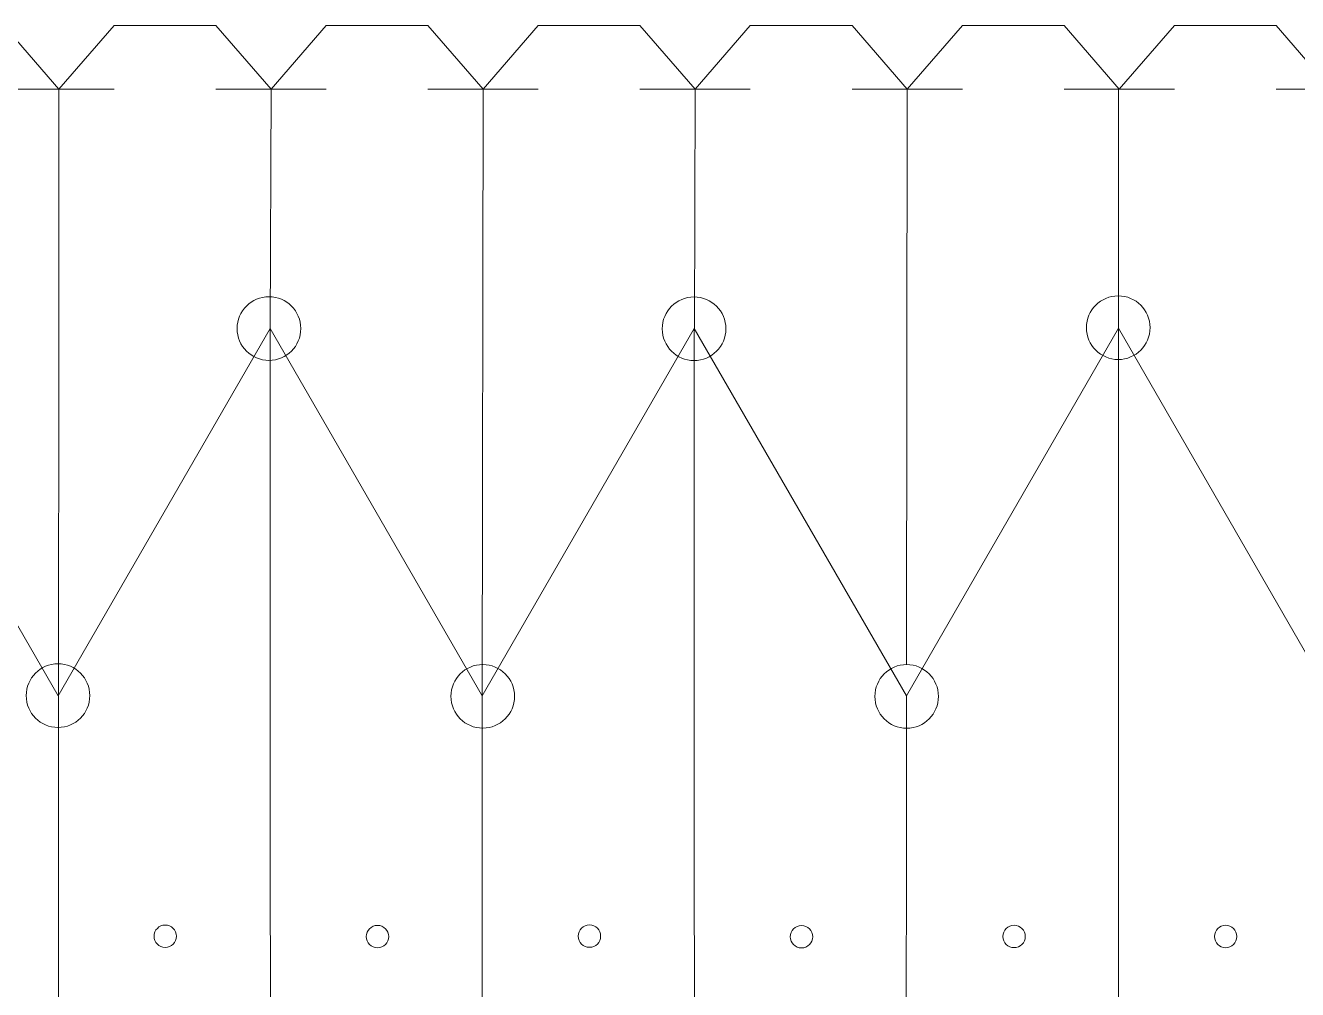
# Model space of a CAD drawing. Header units: inches. Extents: x -10.7 to 7.9, y 1.5 to 5.1.
# Drawn here: x 3.187 to 5.549, y 3.299 to 5.088 of the extents above; entities that cross this region are included whole.
import ezdxf
from ezdxf.lldxf.tags import DXFTag

# ---------------------------------------------------------------- set-up
doc = ezdxf.new("R2010")
doc.units = ezdxf.units.IN
doc.header["$MEASUREMENT"] = 0
doc.layers.add('Layer 1', color=7, linetype='Continuous')
doc.layers.add('SLD-0', color=7, linetype='Continuous')
tags = doc.linetypes.add('New Line204', pattern=[2, 1, -1]).pattern_tags.tags
tags[6:7] = [DXFTag(74, 4), DXFTag(75, 0), DXFTag(340, '0'), DXFTag(46, 1.0), DXFTag(50, 0.0), DXFTag(44, 0.0), DXFTag(45, 0.0)]
tags[4:5] = [DXFTag(74, 4), DXFTag(75, 0), DXFTag(340, '0'), DXFTag(46, 1.0), DXFTag(50, 0.0), DXFTag(44, 0.0), DXFTag(45, 0.0)]
tags = doc.linetypes.add('New Line206', pattern=[2, 1, -1]).pattern_tags.tags
tags[6:7] = [DXFTag(74, 4), DXFTag(75, 0), DXFTag(340, '0'), DXFTag(46, 1.0), DXFTag(50, 0.0), DXFTag(44, 0.0), DXFTag(45, 0.0)]
tags[4:5] = [DXFTag(74, 4), DXFTag(75, 0), DXFTag(340, '0'), DXFTag(46, 1.0), DXFTag(50, 0.0), DXFTag(44, 0.0), DXFTag(45, 0.0)]
tags = doc.linetypes.add('New Line207', pattern=[2, 1, -1]).pattern_tags.tags
tags[6:7] = [DXFTag(74, 4), DXFTag(75, 0), DXFTag(340, '0'), DXFTag(46, 1.0), DXFTag(50, 0.0), DXFTag(44, 0.0), DXFTag(45, 0.0)]
tags[4:5] = [DXFTag(74, 4), DXFTag(75, 0), DXFTag(340, '0'), DXFTag(46, 1.0), DXFTag(50, 0.0), DXFTag(44, 0.0), DXFTag(45, 0.0)]
tags = doc.linetypes.add('New Line210', pattern=[2, 1, -1]).pattern_tags.tags
tags[6:7] = [DXFTag(74, 4), DXFTag(75, 0), DXFTag(340, '0'), DXFTag(46, 1.0), DXFTag(50, 0.0), DXFTag(44, 0.0), DXFTag(45, 0.0)]
tags[4:5] = [DXFTag(74, 4), DXFTag(75, 0), DXFTag(340, '0'), DXFTag(46, 1.0), DXFTag(50, 0.0), DXFTag(44, 0.0), DXFTag(45, 0.0)]
tags = doc.linetypes.add('New Line211', pattern=[2, 1, -1]).pattern_tags.tags
tags[6:7] = [DXFTag(74, 4), DXFTag(75, 0), DXFTag(340, '0'), DXFTag(46, 1.0), DXFTag(50, 0.0), DXFTag(44, 0.0), DXFTag(45, 0.0)]
tags[4:5] = [DXFTag(74, 4), DXFTag(75, 0), DXFTag(340, '0'), DXFTag(46, 1.0), DXFTag(50, 0.0), DXFTag(44, 0.0), DXFTag(45, 0.0)]
tags = doc.linetypes.add('New Line212', pattern=[2, 1, -1]).pattern_tags.tags
tags[6:7] = [DXFTag(74, 4), DXFTag(75, 0), DXFTag(340, '0'), DXFTag(46, 1.0), DXFTag(50, 0.0), DXFTag(44, 0.0), DXFTag(45, 0.0)]
tags[4:5] = [DXFTag(74, 4), DXFTag(75, 0), DXFTag(340, '0'), DXFTag(46, 1.0), DXFTag(50, 0.0), DXFTag(44, 0.0), DXFTag(45, 0.0)]
tags = doc.linetypes.add('New Line213', pattern=[2, 1, -1]).pattern_tags.tags
tags[6:7] = [DXFTag(74, 4), DXFTag(75, 0), DXFTag(340, '0'), DXFTag(46, 1.0), DXFTag(50, 0.0), DXFTag(44, 0.0), DXFTag(45, 0.0)]
tags[4:5] = [DXFTag(74, 4), DXFTag(75, 0), DXFTag(340, '0'), DXFTag(46, 1.0), DXFTag(50, 0.0), DXFTag(44, 0.0), DXFTag(45, 0.0)]
tags = doc.linetypes.add('New Line215', pattern=[2, 1, -1]).pattern_tags.tags
tags[6:7] = [DXFTag(74, 4), DXFTag(75, 0), DXFTag(340, '0'), DXFTag(46, 1.0), DXFTag(50, 0.0), DXFTag(44, 0.0), DXFTag(45, 0.0)]
tags[4:5] = [DXFTag(74, 4), DXFTag(75, 0), DXFTag(340, '0'), DXFTag(46, 1.0), DXFTag(50, 0.0), DXFTag(44, 0.0), DXFTag(45, 0.0)]
tags = doc.linetypes.add('New Line233', pattern=[2, 1, -1]).pattern_tags.tags
tags[6:7] = [DXFTag(74, 4), DXFTag(75, 0), DXFTag(340, '0'), DXFTag(46, 1.0), DXFTag(50, 0.0), DXFTag(44, 0.0), DXFTag(45, 0.0)]
tags[4:5] = [DXFTag(74, 4), DXFTag(75, 0), DXFTag(340, '0'), DXFTag(46, 1.0), DXFTag(50, 0.0), DXFTag(44, 0.0), DXFTag(45, 0.0)]
tags = doc.linetypes.add('New Line237', pattern=[2, 1, -1]).pattern_tags.tags
tags[6:7] = [DXFTag(74, 4), DXFTag(75, 0), DXFTag(340, '0'), DXFTag(46, 1.0), DXFTag(50, 0.0), DXFTag(44, 0.0), DXFTag(45, 0.0)]
tags[4:5] = [DXFTag(74, 4), DXFTag(75, 0), DXFTag(340, '0'), DXFTag(46, 1.0), DXFTag(50, 0.0), DXFTag(44, 0.0), DXFTag(45, 0.0)]
tags = doc.linetypes.add('New Line265', pattern=[2, 1, -1]).pattern_tags.tags
tags[6:7] = [DXFTag(74, 4), DXFTag(75, 0), DXFTag(340, '0'), DXFTag(46, 1.0), DXFTag(50, 0.0), DXFTag(44, 0.0), DXFTag(45, 0.0)]
tags[4:5] = [DXFTag(74, 4), DXFTag(75, 0), DXFTag(340, '0'), DXFTag(46, 1.0), DXFTag(50, 0.0), DXFTag(44, 0.0), DXFTag(45, 0.0)]
tags = doc.linetypes.add('New Line267', pattern=[2, 1, -1]).pattern_tags.tags
tags[6:7] = [DXFTag(74, 4), DXFTag(75, 0), DXFTag(340, '0'), DXFTag(46, 1.0), DXFTag(50, 0.0), DXFTag(44, 0.0), DXFTag(45, 0.0)]
tags[4:5] = [DXFTag(74, 4), DXFTag(75, 0), DXFTag(340, '0'), DXFTag(46, 1.0), DXFTag(50, 0.0), DXFTag(44, 0.0), DXFTag(45, 0.0)]
tags = doc.linetypes.add('New Line268', pattern=[2, 1, -1]).pattern_tags.tags
tags[6:7] = [DXFTag(74, 4), DXFTag(75, 0), DXFTag(340, '0'), DXFTag(46, 1.0), DXFTag(50, 0.0), DXFTag(44, 0.0), DXFTag(45, 0.0)]
tags[4:5] = [DXFTag(74, 4), DXFTag(75, 0), DXFTag(340, '0'), DXFTag(46, 1.0), DXFTag(50, 0.0), DXFTag(44, 0.0), DXFTag(45, 0.0)]
tags = doc.linetypes.add('New Line270', pattern=[2, 1, -1]).pattern_tags.tags
tags[6:7] = [DXFTag(74, 4), DXFTag(75, 0), DXFTag(340, '0'), DXFTag(46, 1.0), DXFTag(50, 0.0), DXFTag(44, 0.0), DXFTag(45, 0.0)]
tags[4:5] = [DXFTag(74, 4), DXFTag(75, 0), DXFTag(340, '0'), DXFTag(46, 1.0), DXFTag(50, 0.0), DXFTag(44, 0.0), DXFTag(45, 0.0)]
tags = doc.linetypes.add('New Line272', pattern=[2, 1, -1]).pattern_tags.tags
tags[6:7] = [DXFTag(74, 4), DXFTag(75, 0), DXFTag(340, '0'), DXFTag(46, 1.0), DXFTag(50, 0.0), DXFTag(44, 0.0), DXFTag(45, 0.0)]
tags[4:5] = [DXFTag(74, 4), DXFTag(75, 0), DXFTag(340, '0'), DXFTag(46, 1.0), DXFTag(50, 0.0), DXFTag(44, 0.0), DXFTag(45, 0.0)]
tags = doc.linetypes.add('New Line274', pattern=[2, 1, -1]).pattern_tags.tags
tags[6:7] = [DXFTag(74, 4), DXFTag(75, 0), DXFTag(340, '0'), DXFTag(46, 1.0), DXFTag(50, 0.0), DXFTag(44, 0.0), DXFTag(45, 0.0)]
tags[4:5] = [DXFTag(74, 4), DXFTag(75, 0), DXFTag(340, '0'), DXFTag(46, 1.0), DXFTag(50, 0.0), DXFTag(44, 0.0), DXFTag(45, 0.0)]
tags = doc.linetypes.add('New Line76', pattern=[2, 1, -1]).pattern_tags.tags
tags[6:7] = [DXFTag(74, 4), DXFTag(75, 0), DXFTag(340, '0'), DXFTag(46, 1.0), DXFTag(50, 0.0), DXFTag(44, 0.0), DXFTag(45, 0.0)]
tags[4:5] = [DXFTag(74, 4), DXFTag(75, 0), DXFTag(340, '0'), DXFTag(46, 1.0), DXFTag(50, 0.0), DXFTag(44, 0.0), DXFTag(45, 0.0)]
tags = doc.linetypes.add('New Line9', pattern=[2, 1, -1]).pattern_tags.tags
tags[6:7] = [DXFTag(74, 4), DXFTag(75, 0), DXFTag(340, '0'), DXFTag(46, 1.0), DXFTag(50, 0.0), DXFTag(44, 0.0), DXFTag(45, 0.0)]
tags[4:5] = [DXFTag(74, 4), DXFTag(75, 0), DXFTag(340, '0'), DXFTag(46, 1.0), DXFTag(50, 0.0), DXFTag(44, 0.0), DXFTag(45, 0.0)]

msp = doc.modelspace()

# ---------------------------------------------------------------- linework, layer by layer
at = {"layer": 'Layer 1', "color": 5, "linetype": 'New Line9', "lineweight": 9}
msp.add_open_spline([(4.8229, 3.9019), (4.8229, 3.9019), (4.8239, 4.97), (4.8239, 4.97)], degree=3, dxfattribs=at)
at = {"layer": 'SLD-0', "color": 179, "lineweight": 9}
for points in [[(3.1467, 5.0881), (3.1467, 5.0881), (3.2491, 4.97), (3.2491, 4.97)], [(3.3514, 5.0881), (3.3514, 5.0881), (3.2491, 4.97), (3.2491, 4.97)], [(3.3514, 5.0881), (3.3514, 5.0881), (3.5404, 5.0881), (3.5404, 5.0881)], [(3.5404, 5.0881), (3.5404, 5.0881), (3.6428, 4.97), (3.6428, 4.97)], [(3.7451, 5.0881), (3.7451, 5.0881), (3.6428, 4.97), (3.6428, 4.97)], [(3.7451, 5.0881), (3.7451, 5.0881), (3.9341, 5.0881), (3.9341, 5.0881)], [(3.9341, 5.0881), (3.9341, 5.0881), (4.0365, 4.97), (4.0365, 4.97)], [(4.1389, 5.0881), (4.1389, 5.0881), (4.0365, 4.97), (4.0365, 4.97)], [(4.1389, 5.0881), (4.1389, 5.0881), (4.3278, 5.0881), (4.3278, 5.0881)], [(4.3278, 5.0881), (4.3278, 5.0881), (4.4302, 4.97), (4.4302, 4.97)], [(4.5326, 5.0881), (4.5326, 5.0881), (4.4302, 4.97), (4.4302, 4.97)], [(4.5326, 5.0881), (4.5326, 5.0881), (4.7215, 5.0881), (4.7215, 5.0881)], [(4.7215, 5.0881), (4.7215, 5.0881), (4.8239, 4.97), (4.8239, 4.97)], [(4.9263, 5.0881), (4.9263, 5.0881), (4.8239, 4.97), (4.8239, 4.97)], [(4.9263, 5.0881), (4.9263, 5.0881), (5.1152, 5.0881), (5.1152, 5.0881)], [(5.1152, 5.0881), (5.1152, 5.0881), (5.2176, 4.97), (5.2176, 4.97)], [(5.32, 5.0881), (5.32, 5.0881), (5.2176, 4.97), (5.2176, 4.97)], [(5.32, 5.0881), (5.32, 5.0881), (5.5089, 5.0881), (5.5089, 5.0881)], [(5.5089, 5.0881), (5.5089, 5.0881), (5.6113, 4.97), (5.6113, 4.97)], [(3.1467, 4.97), (3.1467, 4.97), (3.2491, 4.97), (3.2491, 4.97)], [(3.2491, 4.97), (3.2491, 4.97), (3.3514, 4.97), (3.3514, 4.97)], [(3.5404, 4.97), (3.5404, 4.97), (3.6428, 4.97), (3.6428, 4.97)], [(3.6428, 4.97), (3.6428, 4.97), (3.7451, 4.97), (3.7451, 4.97)], [(3.9341, 4.97), (3.9341, 4.97), (4.0365, 4.97), (4.0365, 4.97)], [(4.0365, 4.97), (4.0365, 4.97), (4.1389, 4.97), (4.1389, 4.97)], [(4.3278, 4.97), (4.3278, 4.97), (4.4302, 4.97), (4.4302, 4.97)], [(4.4302, 4.97), (4.4302, 4.97), (4.5326, 4.97), (4.5326, 4.97)], [(4.7215, 4.97), (4.7215, 4.97), (4.8239, 4.97), (4.8239, 4.97)], [(4.8239, 4.97), (4.8239, 4.97), (4.9263, 4.97), (4.9263, 4.97)], [(5.1152, 4.97), (5.1152, 4.97), (5.2176, 4.97), (5.2176, 4.97)], [(5.2176, 4.97), (5.2176, 4.97), (5.32, 4.97), (5.32, 4.97)], [(5.5089, 4.97), (5.5089, 4.97), (5.6113, 4.97), (5.6113, 4.97)]]:
    msp.add_open_spline(points, degree=3, dxfattribs=at)
at = {"layer": 'SLD-0', "color": 5, "linetype": 'New Line233', "lineweight": 9}
msp.add_open_spline([(3.2474, 1.8243), (3.2474, 1.8243), (3.2491, 4.97), (3.2491, 4.97)], degree=3, dxfattribs=at)
at = {"layer": 'SLD-0', "color": 5, "linetype": 'New Line207', "lineweight": 9}
msp.add_open_spline([(3.6411, 4.5258), (3.6411, 4.5258), (3.6428, 4.97), (3.6428, 4.97)], degree=3, dxfattribs=at)
at = {"layer": 'SLD-0', "color": 5, "linetype": 'New Line204', "lineweight": 9}
msp.add_open_spline([(4.0348, 3.8438), (4.0348, 3.8438), (4.0365, 4.97), (4.0365, 4.97)], degree=3, dxfattribs=at)
at = {"layer": 'SLD-0', "color": 5, "linetype": 'New Line268', "lineweight": 9}
msp.add_open_spline([(4.4288, 4.5241), (4.4288, 4.5241), (4.4302, 4.97), (4.4302, 4.97)], degree=3, dxfattribs=at)
at = {"layer": 'SLD-0', "color": 5, "linetype": 'New Line274', "lineweight": 9}
msp.add_open_spline([(5.2162, 4.5241), (5.2162, 4.5241), (5.2162, 4.97), (5.2162, 4.97)], degree=3, dxfattribs=at)
at = {"layer": 'SLD-0', "lineweight": 9}
for points in [[(3.698, 4.5256), (3.698, 4.5582), (3.6716, 4.5846), (3.639, 4.5846), (3.639, 4.5846), (3.6063, 4.5846), (3.5799, 4.5582), (3.5799, 4.5256), (3.5799, 4.5256), (3.5799, 4.4929), (3.6063, 4.4665), (3.639, 4.4665), (3.639, 4.4665), (3.6716, 4.4665), (3.698, 4.4929), (3.698, 4.5256)], [(4.4872, 4.5251), (4.4872, 4.5578), (4.4608, 4.5842), (4.4282, 4.5842), (4.4282, 4.5842), (4.3956, 4.5842), (4.3691, 4.5578), (4.3691, 4.5251), (4.3691, 4.5251), (4.3691, 4.4925), (4.3956, 4.4661), (4.4282, 4.4661), (4.4282, 4.4661), (4.4608, 4.4661), (4.4872, 4.4925), (4.4872, 4.5251)], [(5.2748, 4.5272), (5.2748, 4.5598), (5.2483, 4.5862), (5.2157, 4.5862), (5.2157, 4.5862), (5.1831, 4.5862), (5.1566, 4.5598), (5.1566, 4.5272), (5.1566, 4.5272), (5.1566, 4.4946), (5.1831, 4.4681), (5.2157, 4.4681), (5.2157, 4.4681), (5.2483, 4.4681), (5.2748, 4.4946), (5.2748, 4.5272)], [(3.3063, 3.8443), (3.3063, 3.8769), (3.2798, 3.9033), (3.2472, 3.9033), (3.2472, 3.9033), (3.2146, 3.9033), (3.1882, 3.8769), (3.1882, 3.8443), (3.1882, 3.8443), (3.1882, 3.8116), (3.2146, 3.7852), (3.2472, 3.7852), (3.2472, 3.7852), (3.2798, 3.7852), (3.3063, 3.8116), (3.3063, 3.8443)], [(4.0949, 3.843), (4.0949, 3.8756), (4.0685, 3.902), (4.0359, 3.902), (4.0359, 3.902), (4.0033, 3.902), (3.9768, 3.8756), (3.9768, 3.843), (3.9768, 3.843), (3.9768, 3.8104), (4.0033, 3.7839), (4.0359, 3.7839), (4.0359, 3.7839), (4.0685, 3.7839), (4.0949, 3.8104), (4.0949, 3.843)], [(4.882, 3.8428), (4.882, 3.8754), (4.8555, 3.9019), (4.8229, 3.9019), (4.8229, 3.9019), (4.7903, 3.9019), (4.7639, 3.8754), (4.7639, 3.8428), (4.7639, 3.8428), (4.7639, 3.8102), (4.7903, 3.7837), (4.8229, 3.7837), (4.8229, 3.7837), (4.8555, 3.7837), (4.882, 3.8102), (4.882, 3.8428)], [(3.4672, 3.3976), (3.4672, 3.4091), (3.4579, 3.4184), (3.4464, 3.4184), (3.4464, 3.4184), (3.4349, 3.4184), (3.4256, 3.4091), (3.4256, 3.3976), (3.4256, 3.3976), (3.4256, 3.3861), (3.4349, 3.3768), (3.4464, 3.3768), (3.4464, 3.3768), (3.4579, 3.3768), (3.4672, 3.3861), (3.4672, 3.3976)], [(3.8613, 3.3969), (3.8613, 3.4084), (3.852, 3.4177), (3.8405, 3.4177), (3.8405, 3.4177), (3.829, 3.4177), (3.8197, 3.4084), (3.8197, 3.3969), (3.8197, 3.3969), (3.8197, 3.3855), (3.829, 3.3762), (3.8405, 3.3762), (3.8405, 3.3762), (3.852, 3.3762), (3.8613, 3.3855), (3.8613, 3.3969)], [(4.2547, 3.3979), (4.2547, 3.4094), (4.2454, 3.4187), (4.2339, 3.4187), (4.2339, 3.4187), (4.2225, 3.4187), (4.2132, 3.4094), (4.2132, 3.3979), (4.2132, 3.3979), (4.2132, 3.3864), (4.2225, 3.3771), (4.2339, 3.3771), (4.2339, 3.3771), (4.2454, 3.3771), (4.2547, 3.3864), (4.2547, 3.3979)], [(4.6485, 3.3967), (4.6485, 3.4082), (4.6392, 3.4175), (4.6277, 3.4175), (4.6277, 3.4175), (4.6162, 3.4175), (4.6069, 3.4082), (4.6069, 3.3967), (4.6069, 3.3967), (4.6069, 3.3853), (4.6162, 3.376), (4.6277, 3.376), (4.6277, 3.376), (4.6392, 3.376), (4.6485, 3.3853), (4.6485, 3.3967)], [(5.0431, 3.3973), (5.0431, 3.4087), (5.0338, 3.418), (5.0223, 3.418), (5.0223, 3.418), (5.0109, 3.418), (5.0016, 3.4087), (5.0016, 3.3973), (5.0016, 3.3973), (5.0016, 3.3858), (5.0109, 3.3765), (5.0223, 3.3765), (5.0223, 3.3765), (5.0338, 3.3765), (5.0431, 3.3858), (5.0431, 3.3973)], [(5.4359, 3.3972), (5.4359, 3.4086), (5.4266, 3.4179), (5.4151, 3.4179), (5.4151, 3.4179), (5.4037, 3.4179), (5.3944, 3.4086), (5.3944, 3.3972), (5.3944, 3.3972), (5.3944, 3.3857), (5.4037, 3.3764), (5.4151, 3.3764), (5.4151, 3.3764), (5.4266, 3.3764), (5.4359, 3.3857), (5.4359, 3.3972)]]:
    msp.add_open_spline(points, degree=3, knots=[0, 0, 0, 0, 0.2, 0.2, 0.2, 0.2, 0.4, 0.4, 0.4, 0.4, 0.6, 0.6, 0.6, 0.6, 1, 1, 1, 1], dxfattribs=at)
at = {"layer": 'SLD-0', "color": 5, "linetype": 'New Line211', "lineweight": 9}
msp.add_open_spline([(2.8537, 4.5258), (2.8537, 4.5258), (3.2474, 3.8438), (3.2474, 3.8438)], degree=3, dxfattribs=at)
at = {"layer": 'SLD-0', "color": 5, "linetype": 'New Line212', "lineweight": 9}
msp.add_open_spline([(3.2474, 3.8438), (3.2474, 3.8438), (3.6411, 4.5258), (3.6411, 4.5258)], degree=3, dxfattribs=at)
at = {"layer": 'SLD-0', "color": 5, "linetype": 'New Line206', "lineweight": 9}
msp.add_open_spline([(3.6415, 2.2729), (3.6415, 2.2729), (3.6411, 4.5258), (3.6411, 4.5258)], degree=3, dxfattribs=at)
at = {"layer": 'SLD-0', "color": 5, "linetype": 'New Line213', "lineweight": 9}
msp.add_open_spline([(3.6411, 4.5258), (3.6411, 4.5258), (4.0348, 3.8438), (4.0348, 3.8438)], degree=3, dxfattribs=at)
at = {"layer": 'SLD-0', "color": 5, "linetype": 'New Line237', "lineweight": 9}
msp.add_open_spline([(4.0348, 3.8438), (4.0348, 3.8438), (4.4286, 4.5259), (4.4286, 4.5259)], degree=3, dxfattribs=at)
at = {"layer": 'SLD-0', "color": 5, "linetype": 'New Line76', "lineweight": 9}
msp.add_open_spline([(4.4286, 4.5259), (4.4286, 4.5259), (4.8224, 3.8439), (4.8224, 3.8439)], degree=3, dxfattribs=at)
at = {"layer": 'SLD-0', "color": 5, "linetype": 'New Line267', "lineweight": 9}
msp.add_open_spline([(4.4289, 2.2733), (4.4289, 2.2733), (4.4286, 4.5259), (4.4286, 4.5259)], degree=3, dxfattribs=at)
at = {"layer": 'SLD-0', "color": 5, "linetype": 'New Line210', "lineweight": 9}
msp.add_open_spline([(4.8224, 3.8439), (4.8224, 3.8439), (5.2161, 4.526), (5.2161, 4.526)], degree=3, dxfattribs=at)
at = {"layer": 'SLD-0', "color": 5, "linetype": 'New Line215', "lineweight": 9}
msp.add_open_spline([(5.2161, 4.526), (5.2161, 4.526), (5.6099, 3.844), (5.6099, 3.844)], degree=3, dxfattribs=at)
at = {"layer": 'SLD-0', "color": 5, "linetype": 'New Line272', "lineweight": 9}
msp.add_open_spline([(5.2163, 2.2736), (5.2163, 2.2736), (5.2161, 4.526), (5.2161, 4.526)], degree=3, dxfattribs=at)
at = {"layer": 'SLD-0', "color": 5, "linetype": 'New Line265', "lineweight": 9}
msp.add_open_spline([(4.0348, 2.955), (4.0348, 2.955), (4.0348, 3.8438), (4.0348, 3.8438)], degree=3, dxfattribs=at)
at = {"layer": 'SLD-0', "color": 5, "linetype": 'New Line270', "lineweight": 9}
msp.add_open_spline([(4.8222, 2.9554), (4.8222, 2.9554), (4.8224, 3.8439), (4.8224, 3.8439)], degree=3, dxfattribs=at)

doc.saveas('drawing.dxf')
